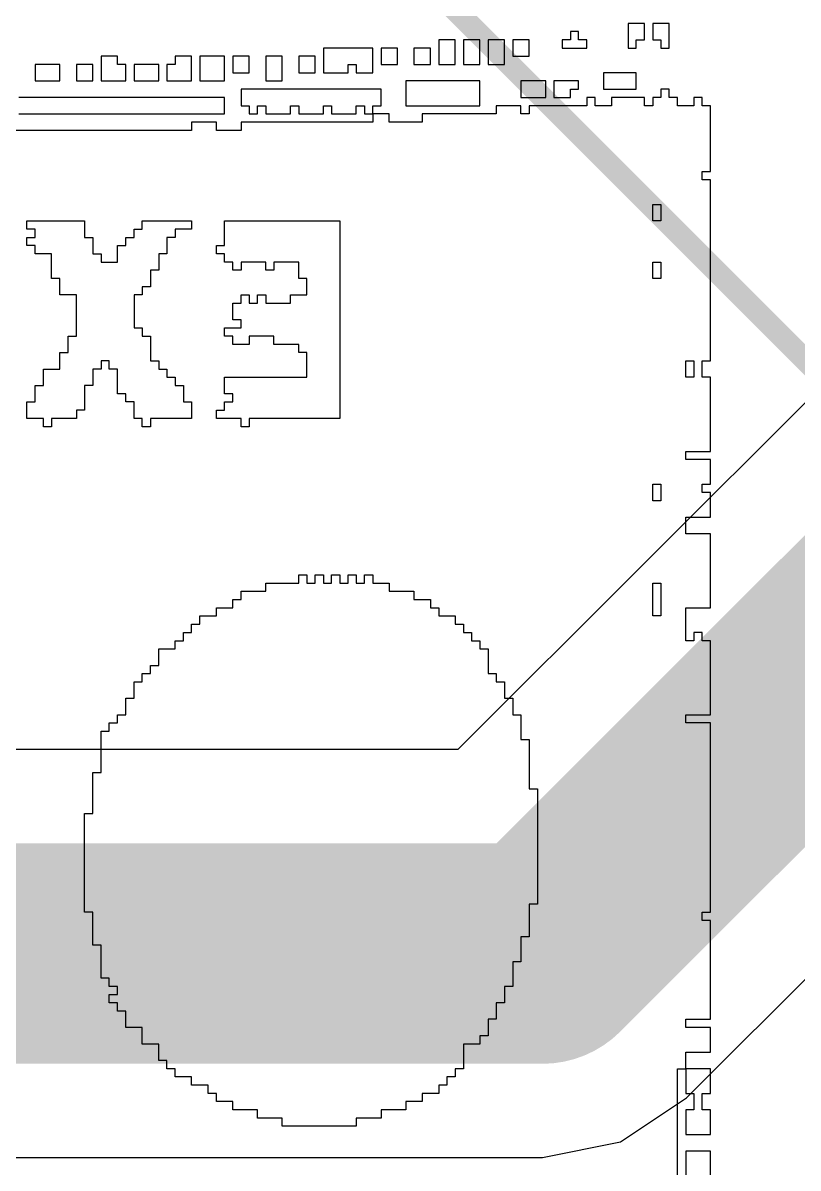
# Model space of a CAD drawing. Header units: millimetres. Extents: x 0 to 168, y 0 to 109.
# Drawn here: x 83.817 to 85.573, y 66.159 to 68.754 of the extents above; entities that cross this region are included whole.
import ezdxf

# ---------------------------------------------------------------- set-up
doc = ezdxf.new("R2010")
doc.units = ezdxf.units.MM
for name, color, linetype in [('BottomOverlay', 54, 'Continuous'), ('Mechanical15', 56, 'Continuous'), ('TopLayer', 1, 'Continuous')]:
    doc.layers.add(name, color=color, linetype=linetype)

# ---------------------------------------------------------------- blocks, each defined once
blk = doc.blocks.new('44ML_M_51')
at = {"layer": 'Mechanical15', "const_width": 0.05}
blk.add_lwpolyline([(7.2, 7.2), (-7.2, 7.2)], dxfattribs=at)

msp = doc.modelspace()

# ---------------------------------------------------------------- linework, layer by layer
at = {"layer": 'BottomOverlay'}
for p, q in [((85.2254, 68.753), (85.1881, 68.753)), ((85.1881, 68.753), (85.1881, 68.7343)), ((85.2254, 68.7343), (85.2254, 68.753)), ((85.2814, 68.753), (85.2441, 68.753)), ((85.2441, 68.753), (85.2441, 68.7343)), ((85.2814, 68.7343), (85.2814, 68.753)), ((85.0762, 68.7343), (85.0575, 68.7343)), ((85.0575, 68.7343), (85.0575, 68.7157)), ((85.0762, 68.7157), (85.0762, 68.7343)), ((85.1881, 68.7343), (85.1881, 68.7157)), ((85.2254, 68.7157), (85.2254, 68.7343)), ((85.2441, 68.7343), (85.2441, 68.7157)), ((85.2814, 68.7157), (85.2814, 68.7343)), ((84.7964, 68.7157), (84.7591, 68.7157)), ((84.7591, 68.7157), (84.7591, 68.697)), ((84.7964, 68.697), (84.7964, 68.7157)), ((84.8524, 68.7157), (84.815, 68.7157)), ((84.815, 68.7157), (84.815, 68.697)), ((84.8524, 68.697), (84.8524, 68.7157)), ((84.9083, 68.7157), (84.871, 68.7157)), ((84.871, 68.7157), (84.871, 68.697)), ((84.9083, 68.697), (84.9083, 68.7157)), ((84.9643, 68.7157), (84.927, 68.7157)), ((84.927, 68.7157), (84.927, 68.697)), ((84.9643, 68.697), (84.9643, 68.7157)), ((85.0575, 68.7157), (85.0389, 68.7157)), ((85.0389, 68.7157), (85.0389, 68.697)), ((85.0949, 68.7157), (85.0762, 68.7157)), ((85.0949, 68.697), (85.0949, 68.7157)), ((85.1881, 68.7157), (85.1881, 68.697)), ((85.2068, 68.697), (85.2068, 68.7157)), ((85.2068, 68.7157), (85.2254, 68.7157)), ((85.2441, 68.7157), (85.2627, 68.7157)), ((85.2627, 68.7157), (85.2627, 68.697)), ((85.2814, 68.697), (85.2814, 68.7157)), ((84.0316, 68.6784), (83.9943, 68.6784)), ((83.9943, 68.6784), (83.9943, 68.6597)), ((84.0316, 68.6597), (84.0316, 68.6784)), ((84.1995, 68.6784), (84.1622, 68.6784)), ((84.1622, 68.6784), (84.1622, 68.6597)), ((84.1995, 68.6597), (84.1995, 68.6784)), ((84.2741, 68.6784), (84.2181, 68.6784)), ((84.2181, 68.6784), (84.2181, 68.6597)), ((84.2741, 68.6597), (84.2741, 68.6784)), ((84.33, 68.6784), (84.2927, 68.6784)), ((84.2927, 68.6784), (84.2927, 68.6597)), ((84.33, 68.6597), (84.33, 68.6784)), ((84.4047, 68.6784), (84.3674, 68.6784)), ((84.3674, 68.6784), (84.3674, 68.6597)), ((84.4047, 68.6597), (84.4047, 68.6784)), ((84.4793, 68.6784), (84.442, 68.6784)), ((84.442, 68.6784), (84.442, 68.6597)), ((84.4793, 68.6597), (84.4793, 68.6784)), ((84.6099, 68.697), (84.4979, 68.697)), ((84.4979, 68.697), (84.4979, 68.6784)), ((84.4979, 68.6784), (84.4979, 68.6597)), ((84.6099, 68.6784), (84.6099, 68.697)), ((84.6099, 68.6597), (84.6099, 68.6784)), ((84.6658, 68.697), (84.6285, 68.697)), ((84.6285, 68.697), (84.6285, 68.6784)), ((84.6285, 68.6784), (84.6285, 68.6597)), ((84.6658, 68.6784), (84.6658, 68.697)), ((84.6658, 68.6597), (84.6658, 68.6784)), ((84.7404, 68.697), (84.7031, 68.697)), ((84.7031, 68.697), (84.7031, 68.6784)), ((84.7031, 68.6784), (84.7031, 68.6597)), ((84.7404, 68.6784), (84.7404, 68.697)), ((84.7404, 68.6597), (84.7404, 68.6784)), ((84.7591, 68.697), (84.7591, 68.6784)), ((84.7591, 68.6784), (84.7591, 68.6597)), ((84.7964, 68.6784), (84.7964, 68.697)), ((84.7964, 68.6597), (84.7964, 68.6784)), ((84.815, 68.697), (84.815, 68.6784)), ((84.815, 68.6784), (84.815, 68.6597)), ((84.8524, 68.6784), (84.8524, 68.697)), ((84.8524, 68.6597), (84.8524, 68.6784)), ((84.871, 68.697), (84.871, 68.6784)), ((84.871, 68.6784), (84.871, 68.6597)), ((84.9083, 68.6784), (84.9083, 68.697)), ((84.9083, 68.6597), (84.9083, 68.6784)), ((84.927, 68.697), (84.927, 68.6784)), ((84.927, 68.6784), (84.9643, 68.6784)), ((84.9643, 68.6784), (84.9643, 68.697)), ((85.0389, 68.697), (85.0949, 68.697)), ((85.1881, 68.697), (85.2068, 68.697)), ((85.2627, 68.697), (85.2814, 68.697)), ((83.901, 68.6597), (83.845, 68.6597)), ((83.845, 68.6597), (83.845, 68.6411)), ((83.901, 68.6411), (83.901, 68.6597)), ((83.9756, 68.6597), (83.9383, 68.6597)), ((83.9383, 68.6597), (83.9383, 68.6411)), ((83.9756, 68.6411), (83.9756, 68.6597)), ((83.9943, 68.6597), (83.9943, 68.6411)), ((84.0502, 68.6597), (84.0316, 68.6597)), ((84.0502, 68.6411), (84.0502, 68.6597)), ((84.1248, 68.6597), (84.0689, 68.6597)), ((84.0689, 68.6597), (84.0689, 68.6411)), ((84.1248, 68.6411), (84.1248, 68.6597)), ((84.1622, 68.6597), (84.1435, 68.6597)), ((84.1435, 68.6597), (84.1435, 68.6411)), ((84.1995, 68.6411), (84.1995, 68.6597)), ((84.2181, 68.6597), (84.2181, 68.6411)), ((84.2741, 68.6411), (84.2741, 68.6597)), ((84.2927, 68.6597), (84.2927, 68.6411)), ((84.33, 68.6411), (84.33, 68.6597)), ((84.3674, 68.6597), (84.3674, 68.6411)), ((84.4047, 68.6411), (84.4047, 68.6597)), ((84.442, 68.6597), (84.442, 68.6411)), ((84.4793, 68.6411), (84.4793, 68.6597)), ((84.4979, 68.6597), (84.4979, 68.6411)), ((84.5539, 68.6411), (84.5539, 68.6597)), ((84.5539, 68.6597), (84.5725, 68.6597)), ((84.5725, 68.6597), (84.5725, 68.6411)), ((84.6099, 68.6411), (84.6099, 68.6597)), ((84.6285, 68.6597), (84.6658, 68.6597)), ((84.7031, 68.6597), (84.7404, 68.6597)), ((84.7591, 68.6597), (84.7964, 68.6597)), ((84.815, 68.6597), (84.8524, 68.6597)), ((84.871, 68.6597), (84.9083, 68.6597)), ((83.845, 68.6411), (83.845, 68.6224)), ((83.845, 68.6224), (83.901, 68.6224)), ((83.901, 68.6224), (83.901, 68.6411)), ((83.9383, 68.6411), (83.9383, 68.6224)), ((83.9383, 68.6224), (83.9756, 68.6224)), ((83.9756, 68.6224), (83.9756, 68.6411)), ((83.9943, 68.6411), (83.9943, 68.6224)), ((83.9943, 68.6224), (84.0502, 68.6224)), ((84.0502, 68.6224), (84.0502, 68.6411)), ((84.0689, 68.6411), (84.0689, 68.6224)), ((84.0689, 68.6224), (84.1248, 68.6224)), ((84.1248, 68.6224), (84.1248, 68.6411)), ((84.1435, 68.6411), (84.1435, 68.6224)), ((84.1435, 68.6224), (84.1995, 68.6224)), ((84.1995, 68.6224), (84.1995, 68.6411)), ((84.2181, 68.6411), (84.2181, 68.6224)), ((84.2181, 68.6224), (84.2741, 68.6224)), ((84.2741, 68.6224), (84.2741, 68.6411)), ((84.2927, 68.6411), (84.33, 68.6411)), ((84.3674, 68.6411), (84.3674, 68.6224)), ((84.3674, 68.6224), (84.4047, 68.6224)), ((84.4047, 68.6224), (84.4047, 68.6411)), ((84.442, 68.6411), (84.4793, 68.6411)), ((84.4979, 68.6411), (84.5539, 68.6411)), ((84.5725, 68.6411), (84.6099, 68.6411)), ((84.8524, 68.6224), (84.6845, 68.6224)), ((84.6845, 68.6224), (84.6845, 68.6038)), ((84.8524, 68.6038), (84.8524, 68.6224)), ((85.0016, 68.6224), (84.9456, 68.6224)), ((84.9456, 68.6224), (84.9456, 68.6038)), ((85.0016, 68.6038), (85.0016, 68.6224)), ((85.0762, 68.6224), (85.0202, 68.6224)), ((85.0202, 68.6224), (85.0202, 68.6038)), ((85.0762, 68.6038), (85.0762, 68.6224)), ((85.2068, 68.6411), (85.1322, 68.6411)), ((85.1322, 68.6411), (85.1322, 68.6224)), ((85.1322, 68.6224), (85.1322, 68.6038)), ((85.2068, 68.6224), (85.2068, 68.6411)), ((85.2068, 68.6038), (85.2068, 68.6224)), ((84.6285, 68.6038), (84.3114, 68.6038)), ((84.3114, 68.6038), (84.3114, 68.5851)), ((84.6285, 68.5851), (84.6285, 68.6038)), ((84.6845, 68.6038), (84.6845, 68.5851)), ((84.8524, 68.5851), (84.8524, 68.6038)), ((84.9456, 68.6038), (84.9456, 68.5851)), ((85.0016, 68.5851), (85.0016, 68.6038)), ((85.0202, 68.6038), (85.0202, 68.5851)), ((85.0575, 68.5851), (85.0575, 68.6038)), ((85.0575, 68.6038), (85.0762, 68.6038)), ((85.1322, 68.6038), (85.2068, 68.6038)), ((85.2814, 68.6038), (85.2627, 68.6038)), ((85.2627, 68.6038), (85.2627, 68.5851)), ((85.2814, 68.5851), (85.2814, 68.6038)), ((84.2741, 68.5851), (83.8077, 68.5851)), ((84.2741, 68.5664), (84.2741, 68.5851)), ((84.3114, 68.5851), (84.3114, 68.5664)), ((84.6285, 68.5664), (84.6285, 68.5851)), ((84.6845, 68.5851), (84.6845, 68.5664)), ((84.8524, 68.5664), (84.8524, 68.5851)), ((84.9456, 68.5851), (85.0016, 68.5851)), ((85.0202, 68.5851), (85.0575, 68.5851)), ((85.1135, 68.5851), (85.0949, 68.5851)), ((85.0949, 68.5851), (85.0949, 68.5664)), ((85.1135, 68.5664), (85.1135, 68.5851)), ((85.2254, 68.5851), (85.1508, 68.5851)), ((85.1508, 68.5851), (85.1508, 68.5664)), ((85.2254, 68.5664), (85.2254, 68.5851)), ((85.2627, 68.5851), (85.2441, 68.5851)), ((85.2441, 68.5851), (85.2441, 68.5664)), ((85.3, 68.5851), (85.2814, 68.5851)), ((85.3, 68.5664), (85.3, 68.5851)), ((85.356, 68.5851), (85.3374, 68.5851)), ((85.3374, 68.5851), (85.3374, 68.5664)), ((85.356, 68.5664), (85.356, 68.5851)), ((83.8077, 68.5478), (84.2741, 68.5478)), ((84.2741, 68.5478), (84.2741, 68.5664)), ((84.3114, 68.5664), (84.33, 68.5664)), ((84.33, 68.5664), (84.33, 68.5478)), ((84.33, 68.5478), (84.3487, 68.5478)), ((84.3487, 68.5478), (84.3487, 68.5664)), ((84.3487, 68.5664), (84.3674, 68.5664)), ((84.3674, 68.5664), (84.3674, 68.5478)), ((84.3674, 68.5478), (84.4233, 68.5478)), ((84.4233, 68.5478), (84.4233, 68.5664)), ((84.4233, 68.5664), (84.442, 68.5664)), ((84.442, 68.5664), (84.442, 68.5478)), ((84.442, 68.5478), (84.4979, 68.5478)), ((84.4979, 68.5478), (84.4979, 68.5664)), ((84.4979, 68.5664), (84.5166, 68.5664)), ((84.5166, 68.5664), (84.5166, 68.5478)), ((84.5166, 68.5478), (84.5725, 68.5478)), ((84.5725, 68.5478), (84.5725, 68.5664)), ((84.5725, 68.5664), (84.5912, 68.5664)), ((84.5912, 68.5664), (84.5912, 68.5478)), ((84.5912, 68.5478), (84.6099, 68.5478)), ((84.6099, 68.5478), (84.6099, 68.5664)), ((84.6099, 68.5664), (84.6285, 68.5664)), ((84.6472, 68.5478), (84.6099, 68.5478)), ((84.6099, 68.5478), (84.6099, 68.5291)), ((84.6472, 68.5291), (84.6472, 68.5478)), ((84.6845, 68.5664), (84.8524, 68.5664)), ((84.8897, 68.5478), (84.7218, 68.5478)), ((84.7218, 68.5478), (84.7218, 68.5291)), ((84.9456, 68.5664), (84.8897, 68.5664)), ((84.8897, 68.5664), (84.8897, 68.5478)), ((84.9456, 68.5478), (84.9456, 68.5664)), ((84.9643, 68.5478), (84.9456, 68.5478)), ((85.0949, 68.5664), (84.9643, 68.5664)), ((84.9643, 68.5664), (84.9643, 68.5478)), ((85.1508, 68.5664), (85.1135, 68.5664)), ((85.2441, 68.5664), (85.2254, 68.5664)), ((85.3374, 68.5664), (85.3, 68.5664)), ((85.3747, 68.5664), (85.356, 68.5664)), ((85.3747, 68.5478), (85.3747, 68.5664)), ((85.3747, 68.5291), (85.3747, 68.5478)), ((84.2554, 68.5291), (84.1995, 68.5291)), ((84.1995, 68.5291), (84.1995, 68.5105)), ((84.2554, 68.5105), (84.2554, 68.5291)), ((84.6099, 68.5291), (84.3114, 68.5291)), ((84.3114, 68.5291), (84.3114, 68.5105)), ((84.7218, 68.5291), (84.6472, 68.5291)), ((85.3747, 68.5105), (85.3747, 68.5291)), ((84.1995, 68.5105), (83.7891, 68.5105)), ((84.3114, 68.5105), (84.2554, 68.5105)), ((85.3747, 68.4918), (85.3747, 68.5105)), ((85.3747, 68.4732), (85.3747, 68.4918)), ((85.3747, 68.4545), (85.3747, 68.4732)), ((85.3747, 68.4359), (85.3747, 68.4545)), ((85.356, 68.3986), (85.356, 68.4172)), ((85.356, 68.4172), (85.3747, 68.4172)), ((85.3747, 68.4172), (85.3747, 68.4359)), ((85.3747, 68.3986), (85.356, 68.3986)), ((85.3747, 68.3799), (85.3747, 68.3986)), ((85.3747, 68.3613), (85.3747, 68.3799)), ((85.2441, 68.3239), (85.2441, 68.3426)), ((85.2441, 68.3426), (85.2627, 68.3426)), ((85.2627, 68.3426), (85.2627, 68.3239)), ((85.3747, 68.3426), (85.3747, 68.3613)), ((85.3747, 68.3239), (85.3747, 68.3426)), ((85.2441, 68.3053), (85.2441, 68.3239)), ((85.2627, 68.3239), (85.2627, 68.3053)), ((85.3747, 68.3053), (85.3747, 68.3239)), ((83.8264, 68.2866), (83.8264, 68.3053)), ((83.8264, 68.3053), (83.957, 68.3053)), ((83.845, 68.2866), (83.8264, 68.2866)), ((83.845, 68.268), (83.845, 68.2866)), ((83.957, 68.3053), (83.957, 68.2866)), ((83.957, 68.2866), (83.957, 68.268)), ((84.0689, 68.268), (84.0689, 68.2866)), ((84.0689, 68.2866), (84.0875, 68.2866)), ((84.0875, 68.2866), (84.0875, 68.3053)), ((84.0875, 68.3053), (84.1995, 68.3053)), ((84.1995, 68.2866), (84.1622, 68.2866)), ((84.1622, 68.2866), (84.1622, 68.268)), ((84.1995, 68.3053), (84.1995, 68.2866)), ((84.2741, 68.2866), (84.2741, 68.3053)), ((84.2741, 68.3053), (84.5352, 68.3053)), ((84.2741, 68.268), (84.2741, 68.2866)), ((84.5352, 68.3053), (84.5352, 68.2866)), ((84.5352, 68.2866), (84.5352, 68.268)), ((85.2627, 68.3053), (85.2441, 68.3053)), ((85.3747, 68.2866), (85.3747, 68.3053)), ((85.3747, 68.268), (85.3747, 68.2866)), ((83.8264, 68.2493), (83.8264, 68.268)), ((83.8264, 68.268), (83.845, 68.268)), ((83.957, 68.268), (83.9756, 68.268)), ((83.9756, 68.268), (83.9756, 68.2493)), ((84.0502, 68.2493), (84.0502, 68.268)), ((84.0502, 68.268), (84.0689, 68.268)), ((84.1622, 68.268), (84.1435, 68.268)), ((84.1435, 68.268), (84.1435, 68.2493)), ((84.2741, 68.2493), (84.2741, 68.268)), ((84.5352, 68.268), (84.5352, 68.2493)), ((85.3747, 68.2493), (85.3747, 68.268)), ((83.845, 68.2493), (83.8264, 68.2493)), ((83.845, 68.2307), (83.845, 68.2493)), ((83.9756, 68.2493), (83.9756, 68.2307)), ((84.0316, 68.2307), (84.0316, 68.2493)), ((84.0316, 68.2493), (84.0502, 68.2493)), ((84.1435, 68.2493), (84.1435, 68.2307)), ((84.2554, 68.2307), (84.2554, 68.2493)), ((84.2554, 68.2493), (84.2741, 68.2493)), ((84.5352, 68.2493), (84.5352, 68.2307)), ((85.3747, 68.2307), (85.3747, 68.2493)), ((83.8823, 68.2307), (83.845, 68.2307)), ((83.8823, 68.212), (83.8823, 68.2307)), ((83.8823, 68.1934), (83.8823, 68.212)), ((83.9756, 68.2307), (83.9943, 68.2307)), ((83.9943, 68.2307), (83.9943, 68.212)), ((83.9943, 68.212), (84.0316, 68.212)), ((84.0316, 68.212), (84.0316, 68.2307)), ((84.1435, 68.2307), (84.1248, 68.2307)), ((84.1248, 68.2307), (84.1248, 68.212)), ((84.1248, 68.212), (84.1248, 68.1934)), ((84.2741, 68.2307), (84.2554, 68.2307)), ((84.2741, 68.212), (84.2741, 68.2307)), ((84.2927, 68.212), (84.2741, 68.212)), ((84.2927, 68.1934), (84.2927, 68.212)), ((84.3674, 68.212), (84.3114, 68.212)), ((84.3114, 68.212), (84.3114, 68.1934)), ((84.3674, 68.1934), (84.3674, 68.212)), ((84.442, 68.212), (84.386, 68.212)), ((84.386, 68.212), (84.386, 68.1934)), ((84.442, 68.1934), (84.442, 68.212)), ((84.5352, 68.2307), (84.5352, 68.212)), ((84.5352, 68.212), (84.5352, 68.1934)), ((85.2441, 68.1934), (85.2441, 68.212)), ((85.2441, 68.212), (85.2627, 68.212)), ((85.2627, 68.212), (85.2627, 68.1934)), ((85.3747, 68.212), (85.3747, 68.2307)), ((85.3747, 68.1934), (85.3747, 68.212)), ((83.8823, 68.1747), (83.8823, 68.1934)), ((84.1248, 68.1934), (84.1062, 68.1934)), ((84.1062, 68.1934), (84.1062, 68.1747)), ((84.3114, 68.1934), (84.2927, 68.1934)), ((84.386, 68.1934), (84.3674, 68.1934)), ((84.442, 68.1747), (84.442, 68.1934)), ((84.5352, 68.1934), (84.5352, 68.1747)), ((85.2441, 68.1747), (85.2441, 68.1934)), ((85.2627, 68.1934), (85.2627, 68.1747)), ((85.3747, 68.1747), (85.3747, 68.1934)), ((83.901, 68.1747), (83.8823, 68.1747)), ((83.901, 68.1561), (83.901, 68.1747)), ((83.901, 68.1374), (83.901, 68.1561)), ((84.1062, 68.1561), (84.0875, 68.1561)), ((84.0875, 68.1561), (84.0875, 68.1374)), ((84.1062, 68.1747), (84.1062, 68.1561)), ((84.4606, 68.1747), (84.442, 68.1747)), ((84.4606, 68.1561), (84.4606, 68.1747)), ((84.4606, 68.1374), (84.4606, 68.1561)), ((84.5352, 68.1747), (84.5352, 68.1561)), ((84.5352, 68.1561), (84.5352, 68.1374)), ((85.2627, 68.1747), (85.2441, 68.1747)), ((85.3747, 68.1561), (85.3747, 68.1747)), ((85.3747, 68.1374), (85.3747, 68.1561)), ((83.9383, 68.1374), (83.901, 68.1374)), ((83.9383, 68.1188), (83.9383, 68.1374)), ((84.0875, 68.1374), (84.0689, 68.1374)), ((84.0689, 68.1374), (84.0689, 68.1188)), ((84.3114, 68.1188), (84.3114, 68.1374)), ((84.3114, 68.1374), (84.33, 68.1374)), ((84.33, 68.1374), (84.33, 68.1188)), ((84.3487, 68.1188), (84.3487, 68.1374)), ((84.3487, 68.1374), (84.3674, 68.1374)), ((84.3674, 68.1374), (84.3674, 68.1188)), ((84.4233, 68.1188), (84.4233, 68.1374)), ((84.4233, 68.1374), (84.4606, 68.1374)), ((84.5352, 68.1374), (84.5352, 68.1188)), ((85.3747, 68.1188), (85.3747, 68.1374)), ((83.9383, 68.1001), (83.9383, 68.1188)), ((84.0689, 68.1188), (84.0689, 68.1001)), ((84.2927, 68.1001), (84.2927, 68.1188)), ((84.2927, 68.1188), (84.3114, 68.1188)), ((84.33, 68.1188), (84.3487, 68.1188)), ((84.3674, 68.1188), (84.4233, 68.1188)), ((84.5352, 68.1188), (84.5352, 68.1001)), ((85.3747, 68.1001), (85.3747, 68.1188)), ((83.9383, 68.0814), (83.9383, 68.1001)), ((83.9383, 68.0628), (83.9383, 68.0814)), ((84.0689, 68.1001), (84.0689, 68.0814)), ((84.0689, 68.0814), (84.0689, 68.0628)), ((84.2927, 68.0814), (84.2927, 68.1001)), ((84.3114, 68.0814), (84.2927, 68.0814)), ((84.3114, 68.0628), (84.3114, 68.0814)), ((84.5352, 68.1001), (84.5352, 68.0814)), ((84.5352, 68.0814), (84.5352, 68.0628)), ((85.3747, 68.0814), (85.3747, 68.1001)), ((85.3747, 68.0628), (85.3747, 68.0814)), ((83.9383, 68.0441), (83.9383, 68.0628)), ((84.0689, 68.0628), (84.0875, 68.0628)), ((84.0875, 68.0628), (84.0875, 68.0441)), ((84.2741, 68.0441), (84.2741, 68.0628)), ((84.2741, 68.0628), (84.3114, 68.0628)), ((84.5352, 68.0628), (84.5352, 68.0441)), ((85.3747, 68.0441), (85.3747, 68.0628)), ((83.9197, 68.0255), (83.9197, 68.0441)), ((83.9197, 68.0441), (83.9383, 68.0441)), ((83.9197, 68.0068), (83.9197, 68.0255)), ((84.0875, 68.0441), (84.1062, 68.0441)), ((84.1062, 68.0441), (84.1062, 68.0255)), ((84.1062, 68.0255), (84.1062, 68.0068)), ((84.2927, 68.0441), (84.2741, 68.0441)), ((84.2927, 68.0255), (84.2927, 68.0441)), ((84.33, 68.0255), (84.2927, 68.0255)), ((84.386, 68.0441), (84.33, 68.0441)), ((84.33, 68.0441), (84.33, 68.0255)), ((84.386, 68.0255), (84.386, 68.0441)), ((84.442, 68.0255), (84.386, 68.0255)), ((84.442, 68.0068), (84.442, 68.0255)), ((84.5352, 68.0441), (84.5352, 68.0255)), ((84.5352, 68.0255), (84.5352, 68.0068)), ((85.3747, 68.0255), (85.3747, 68.0441)), ((85.3747, 68.0068), (85.3747, 68.0255)), ((83.901, 67.9882), (83.901, 68.0068)), ((83.901, 68.0068), (83.9197, 68.0068)), ((84.1062, 68.0068), (84.1062, 67.9882)), ((84.4606, 68.0068), (84.442, 68.0068)), ((84.4606, 67.9882), (84.4606, 68.0068)), ((84.5352, 68.0068), (84.5352, 67.9882)), ((85.3747, 67.9882), (85.3747, 68.0068)), ((83.901, 67.9695), (83.901, 67.9882)), ((84.0129, 67.9882), (83.9943, 67.9882)), ((83.9943, 67.9882), (83.9943, 67.9695)), ((84.0129, 67.9695), (84.0129, 67.9882)), ((84.1062, 67.9882), (84.1248, 67.9882)), ((84.1248, 67.9882), (84.1248, 67.9695)), ((84.4606, 67.9695), (84.4606, 67.9882)), ((84.5352, 67.9882), (84.5352, 67.9695)), ((85.3187, 67.9695), (85.3187, 67.9882)), ((85.3187, 67.9882), (85.3374, 67.9882)), ((85.3374, 67.9882), (85.3374, 67.9695)), ((85.356, 67.9695), (85.356, 67.9882)), ((85.356, 67.9882), (85.3747, 67.9882)), ((83.8637, 67.9509), (83.8637, 67.9695)), ((83.8637, 67.9695), (83.901, 67.9695)), ((83.8637, 67.9322), (83.8637, 67.9509)), ((83.9943, 67.9695), (83.9756, 67.9695)), ((83.9756, 67.9695), (83.9756, 67.9509)), ((83.9756, 67.9509), (83.9756, 67.9322)), ((84.0316, 67.9695), (84.0129, 67.9695)), ((84.0316, 67.9509), (84.0316, 67.9695)), ((84.0316, 67.9322), (84.0316, 67.9509)), ((84.1248, 67.9695), (84.1435, 67.9695)), ((84.1435, 67.9695), (84.1435, 67.9509)), ((84.1435, 67.9509), (84.1622, 67.9509)), ((84.1622, 67.9509), (84.1622, 67.9322)), ((84.2741, 67.9322), (84.2741, 67.9509)), ((84.2741, 67.9509), (84.4606, 67.9509)), ((84.4606, 67.9509), (84.4606, 67.9695)), ((84.5352, 67.9695), (84.5352, 67.9509)), ((84.5352, 67.9509), (84.5352, 67.9322)), ((85.3187, 67.9509), (85.3187, 67.9695)), ((85.3374, 67.9509), (85.3187, 67.9509)), ((85.3374, 67.9695), (85.3374, 67.9509)), ((85.356, 67.9509), (85.356, 67.9695)), ((85.3747, 67.9509), (85.356, 67.9509)), ((85.3747, 67.9322), (85.3747, 67.9509)), ((83.845, 67.9136), (83.845, 67.9322)), ((83.845, 67.9322), (83.8637, 67.9322)), ((83.9756, 67.9322), (83.957, 67.9322)), ((83.957, 67.9322), (83.957, 67.9136)), ((84.0316, 67.9136), (84.0316, 67.9322)), ((84.1622, 67.9322), (84.1808, 67.9322)), ((84.1808, 67.9322), (84.1808, 67.9136)), ((84.2741, 67.9136), (84.2741, 67.9322)), ((84.5352, 67.9322), (84.5352, 67.9136)), ((85.3747, 67.9136), (85.3747, 67.9322)), ((83.8264, 67.8763), (83.8264, 67.8949)), ((83.8264, 67.8949), (83.845, 67.8949)), ((83.845, 67.8949), (83.845, 67.9136)), ((83.957, 67.9136), (83.957, 67.8949)), ((83.957, 67.8949), (83.957, 67.8763)), ((84.0502, 67.9136), (84.0316, 67.9136)), ((84.0502, 67.8949), (84.0502, 67.9136)), ((84.0689, 67.8949), (84.0502, 67.8949)), ((84.0689, 67.8763), (84.0689, 67.8949)), ((84.1808, 67.9136), (84.1808, 67.8949)), ((84.1808, 67.8949), (84.1995, 67.8949)), ((84.1995, 67.8949), (84.1995, 67.8763)), ((84.2927, 67.9136), (84.2741, 67.9136)), ((84.2741, 67.8763), (84.2741, 67.8949)), ((84.2741, 67.8949), (84.2927, 67.8949)), ((84.2927, 67.8949), (84.2927, 67.9136)), ((84.5352, 67.9136), (84.5352, 67.8949)), ((84.5352, 67.8949), (84.5352, 67.8763)), ((85.3747, 67.8949), (85.3747, 67.9136)), ((85.3747, 67.8763), (85.3747, 67.8949)), ((83.8264, 67.8576), (83.8264, 67.8763)), ((83.957, 67.8763), (83.9383, 67.8763)), ((83.9383, 67.8763), (83.9383, 67.8576)), ((84.0689, 67.8576), (84.0689, 67.8763)), ((84.1995, 67.8763), (84.1995, 67.8576)), ((84.2554, 67.8576), (84.2554, 67.8763)), ((84.2554, 67.8763), (84.2741, 67.8763)), ((84.5352, 67.8763), (84.5352, 67.8576)), ((85.3747, 67.8576), (85.3747, 67.8763)), ((83.8637, 67.8576), (83.8264, 67.8576)), ((83.8637, 67.8389), (83.8637, 67.8576)), ((83.9383, 67.8576), (83.8823, 67.8576)), ((83.8823, 67.8576), (83.8823, 67.8389)), ((84.0875, 67.8576), (84.0689, 67.8576)), ((84.0875, 67.8389), (84.0875, 67.8576)), ((84.1995, 67.8576), (84.1062, 67.8576)), ((84.1062, 67.8576), (84.1062, 67.8389)), ((84.3114, 67.8576), (84.2554, 67.8576)), ((84.3114, 67.8389), (84.3114, 67.8576)), ((84.5352, 67.8576), (84.33, 67.8576)), ((84.33, 67.8576), (84.33, 67.8389)), ((85.3747, 67.8389), (85.3747, 67.8576)), ((83.8823, 67.8389), (83.8637, 67.8389)), ((84.1062, 67.8389), (84.0875, 67.8389)), ((84.33, 67.8389), (84.3114, 67.8389)), ((85.3747, 67.8203), (85.3747, 67.8389)), ((85.3747, 67.8016), (85.3747, 67.8203)), ((85.3747, 67.783), (85.3747, 67.8016)), ((85.3187, 67.7643), (85.3187, 67.783)), ((85.3187, 67.783), (85.3747, 67.783)), ((85.3747, 67.7643), (85.3187, 67.7643)), ((85.3747, 67.7457), (85.3747, 67.7643)), ((85.3747, 67.727), (85.3747, 67.7457)), ((85.3747, 67.7084), (85.3747, 67.727)), ((85.2441, 67.6897), (85.2441, 67.7084)), ((85.2441, 67.7084), (85.2627, 67.7084)), ((85.2441, 67.6711), (85.2441, 67.6897)), ((85.2627, 67.7084), (85.2627, 67.6897)), ((85.2627, 67.6897), (85.2627, 67.6711)), ((85.356, 67.6897), (85.356, 67.7084)), ((85.356, 67.7084), (85.3747, 67.7084)), ((85.3747, 67.6897), (85.356, 67.6897)), ((85.3747, 67.6711), (85.3747, 67.6897)), ((85.2627, 67.6711), (85.2441, 67.6711)), ((85.3747, 67.6524), (85.3747, 67.6711)), ((85.3747, 67.6338), (85.3747, 67.6524)), ((85.3187, 67.6151), (85.3187, 67.6338)), ((85.3187, 67.6338), (85.3747, 67.6338)), ((85.3187, 67.5964), (85.3187, 67.6151)), ((85.3747, 67.5964), (85.3187, 67.5964)), ((85.3747, 67.5778), (85.3747, 67.5964)), ((85.3747, 67.5591), (85.3747, 67.5778)), ((85.3747, 67.5405), (85.3747, 67.5591)), ((85.3747, 67.5218), (85.3747, 67.5405)), ((85.3747, 67.5032), (85.3747, 67.5218)), ((84.3674, 67.4659), (84.3674, 67.4845)), ((84.3674, 67.4845), (84.442, 67.4845)), ((84.442, 67.4845), (84.442, 67.5032)), ((84.442, 67.5032), (84.4606, 67.5032)), ((84.4606, 67.5032), (84.4606, 67.4845)), ((84.4606, 67.4845), (84.4793, 67.4845)), ((84.4793, 67.4845), (84.4793, 67.5032)), ((84.4793, 67.5032), (84.4979, 67.5032)), ((84.4979, 67.5032), (84.4979, 67.4845)), ((84.4979, 67.4845), (84.5166, 67.4845)), ((84.5166, 67.4845), (84.5166, 67.5032)), ((84.5166, 67.5032), (84.5352, 67.5032)), ((84.5352, 67.5032), (84.5352, 67.4845)), ((84.5352, 67.4845), (84.5539, 67.4845)), ((84.5539, 67.4845), (84.5539, 67.5032)), ((84.5539, 67.5032), (84.5725, 67.5032)), ((84.5725, 67.5032), (84.5725, 67.4845)), ((84.5725, 67.4845), (84.5912, 67.4845)), ((84.5912, 67.4845), (84.5912, 67.5032)), ((84.5912, 67.5032), (84.6099, 67.5032)), ((84.6099, 67.5032), (84.6099, 67.4845)), ((84.6099, 67.4845), (84.6472, 67.4845)), ((84.6472, 67.4845), (84.6472, 67.4659)), ((85.2441, 67.4659), (85.2441, 67.4845)), ((85.2441, 67.4845), (85.2627, 67.4845)), ((85.2627, 67.4845), (85.2627, 67.4659)), ((85.3747, 67.4845), (85.3747, 67.5032)), ((85.3747, 67.4659), (85.3747, 67.4845)), ((84.3114, 67.4472), (84.3114, 67.4659)), ((84.3114, 67.4659), (84.3674, 67.4659)), ((84.6472, 67.4659), (84.7031, 67.4659)), ((84.7031, 67.4659), (84.7031, 67.4472)), ((85.2441, 67.4472), (85.2441, 67.4659)), ((85.2627, 67.4659), (85.2627, 67.4472)), ((85.3747, 67.4472), (85.3747, 67.4659)), ((84.2554, 67.4099), (84.2554, 67.4286)), ((84.2554, 67.4286), (84.2927, 67.4286)), ((84.2927, 67.4286), (84.2927, 67.4472)), ((84.2927, 67.4472), (84.3114, 67.4472)), ((84.7031, 67.4472), (84.7404, 67.4472)), ((84.7404, 67.4472), (84.7404, 67.4286)), ((84.7404, 67.4286), (84.7591, 67.4286)), ((84.7591, 67.4286), (84.7591, 67.4099)), ((85.2441, 67.4286), (85.2441, 67.4472)), ((85.2441, 67.4099), (85.2441, 67.4286)), ((85.2627, 67.4472), (85.2627, 67.4286)), ((85.2627, 67.4286), (85.2627, 67.4099)), ((85.3187, 67.4099), (85.3187, 67.4286)), ((85.3187, 67.4286), (85.3747, 67.4286)), ((85.3747, 67.4286), (85.3747, 67.4472)), ((84.2181, 67.3912), (84.2181, 67.4099)), ((84.2181, 67.4099), (84.2554, 67.4099)), ((84.7591, 67.4099), (84.7964, 67.4099)), ((84.7964, 67.4099), (84.7964, 67.3912)), ((85.2627, 67.4099), (85.2441, 67.4099)), ((85.3187, 67.3912), (85.3187, 67.4099)), ((84.1995, 67.3726), (84.1995, 67.3912)), ((84.1995, 67.3912), (84.2181, 67.3912)), ((84.7964, 67.3912), (84.815, 67.3912)), ((84.815, 67.3912), (84.815, 67.3726)), ((85.3187, 67.3726), (85.3187, 67.3912)), ((84.1622, 67.3353), (84.1622, 67.3539)), ((84.1622, 67.3539), (84.1808, 67.3539)), ((84.1808, 67.3539), (84.1808, 67.3726)), ((84.1808, 67.3726), (84.1995, 67.3726)), ((84.815, 67.3726), (84.8337, 67.3726)), ((84.8337, 67.3726), (84.8337, 67.3539)), ((84.8337, 67.3539), (84.8524, 67.3539)), ((84.8524, 67.3539), (84.8524, 67.3353)), ((85.3187, 67.3539), (85.3187, 67.3726)), ((85.3374, 67.3539), (85.3187, 67.3539)), ((85.356, 67.3726), (85.3374, 67.3726)), ((85.3374, 67.3726), (85.3374, 67.3539)), ((85.356, 67.3539), (85.356, 67.3726)), ((85.3747, 67.3539), (85.356, 67.3539)), ((85.3747, 67.3353), (85.3747, 67.3539)), ((84.1248, 67.3166), (84.1248, 67.3353)), ((84.1248, 67.3353), (84.1622, 67.3353)), ((84.8524, 67.3353), (84.871, 67.3353)), ((84.871, 67.3353), (84.871, 67.3166)), ((85.3747, 67.3166), (85.3747, 67.3353)), ((84.1062, 67.2793), (84.1062, 67.298)), ((84.1062, 67.298), (84.1248, 67.298)), ((84.1248, 67.298), (84.1248, 67.3166)), ((84.871, 67.3166), (84.871, 67.298)), ((84.871, 67.298), (84.871, 67.2793)), ((85.3747, 67.298), (85.3747, 67.3166)), ((85.3747, 67.2793), (85.3747, 67.298)), ((84.0875, 67.2607), (84.0875, 67.2793)), ((84.0875, 67.2793), (84.1062, 67.2793)), ((84.871, 67.2793), (84.8897, 67.2793)), ((84.8897, 67.2793), (84.8897, 67.2607)), ((85.3747, 67.2607), (85.3747, 67.2793)), ((84.0689, 67.242), (84.0689, 67.2607)), ((84.0689, 67.2607), (84.0875, 67.2607)), ((84.8897, 67.2607), (84.9083, 67.2607)), ((84.9083, 67.2607), (84.9083, 67.242)), ((85.3747, 67.242), (85.3747, 67.2607)), ((84.0502, 67.2047), (84.0502, 67.2234)), ((84.0502, 67.2234), (84.0689, 67.2234)), ((84.0689, 67.2234), (84.0689, 67.242)), ((84.9083, 67.242), (84.9083, 67.2234)), ((84.9083, 67.2234), (84.927, 67.2234)), ((84.927, 67.2234), (84.927, 67.2047)), ((85.3747, 67.2234), (85.3747, 67.242)), ((85.3747, 67.2047), (85.3747, 67.2234)), ((84.0502, 67.1861), (84.0502, 67.2047)), ((84.927, 67.2047), (84.927, 67.1861)), ((85.3747, 67.1861), (85.3747, 67.2047)), ((84.0316, 67.1674), (84.0316, 67.1861)), ((84.0316, 67.1861), (84.0502, 67.1861)), ((84.927, 67.1861), (84.9456, 67.1861)), ((84.9456, 67.1861), (84.9456, 67.1674)), ((85.3187, 67.1674), (85.3187, 67.1861)), ((85.3187, 67.1861), (85.3747, 67.1861)), ((83.9943, 67.1301), (83.9943, 67.1488)), ((83.9943, 67.1488), (84.0129, 67.1488)), ((84.0129, 67.1488), (84.0129, 67.1674)), ((84.0129, 67.1674), (84.0316, 67.1674)), ((84.9456, 67.1674), (84.9456, 67.1488)), ((84.9456, 67.1488), (84.9456, 67.1301)), ((85.3747, 67.1674), (85.3187, 67.1674)), ((85.3747, 67.1488), (85.3747, 67.1674)), ((85.3747, 67.1301), (85.3747, 67.1488)), ((83.9943, 67.1114), (83.9943, 67.1301)), ((84.9456, 67.1301), (84.9643, 67.1301)), ((84.9643, 67.1301), (84.9643, 67.1114)), ((85.3747, 67.1114), (85.3747, 67.1301)), ((83.9943, 67.0928), (83.9943, 67.1114)), ((83.9943, 67.0741), (83.9943, 67.0928)), ((84.9643, 67.1114), (84.9643, 67.0928)), ((84.9643, 67.0928), (84.9643, 67.0741)), ((85.3747, 67.0928), (85.3747, 67.1114)), ((85.3747, 67.0741), (85.3747, 67.0928)), ((83.9943, 67.0555), (83.9943, 67.0741)), ((84.9643, 67.0741), (84.9643, 67.0555)), ((85.3747, 67.0555), (85.3747, 67.0741)), ((83.9756, 67.0368), (83.9756, 67.0555)), ((83.9756, 67.0555), (83.9943, 67.0555)), ((84.9643, 67.0555), (84.9643, 67.0368)), ((85.3747, 67.0368), (85.3747, 67.0555)), ((83.9756, 67.0182), (83.9756, 67.0368)), ((83.9756, 66.9995), (83.9756, 67.0182)), ((84.9643, 67.0368), (84.9643, 67.0182)), ((84.9643, 67.0182), (84.9829, 67.0182)), ((84.9829, 67.0182), (84.9829, 66.9995)), ((85.3747, 67.0182), (85.3747, 67.0368)), ((85.3747, 66.9995), (85.3747, 67.0182)), ((83.9756, 66.9809), (83.9756, 66.9995)), ((84.9829, 66.9995), (84.9829, 66.9809)), ((85.3747, 66.9809), (85.3747, 66.9995)), ((83.957, 66.9436), (83.957, 66.9622)), ((83.957, 66.9622), (83.9756, 66.9622)), ((83.9756, 66.9622), (83.9756, 66.9809)), ((84.9829, 66.9809), (84.9829, 66.9622)), ((84.9829, 66.9622), (84.9829, 66.9436)), ((85.3747, 66.9622), (85.3747, 66.9809)), ((85.3747, 66.9436), (85.3747, 66.9622)), ((83.957, 66.9249), (83.957, 66.9436)), ((84.9829, 66.9436), (84.9829, 66.9249)), ((85.3747, 66.9249), (85.3747, 66.9436)), ((83.957, 66.9062), (83.957, 66.9249)), ((84.9829, 66.9249), (84.9829, 66.9062)), ((85.3747, 66.9062), (85.3747, 66.9249)), ((83.957, 66.8876), (83.957, 66.9062)), ((83.957, 66.8689), (83.957, 66.8876)), ((84.9829, 66.9062), (84.9829, 66.8876)), ((84.9829, 66.8876), (84.9829, 66.8689)), ((85.3747, 66.8876), (85.3747, 66.9062)), ((85.3747, 66.8689), (85.3747, 66.8876)), ((83.957, 66.8503), (83.957, 66.8689)), ((84.9829, 66.8689), (84.9829, 66.8503)), ((85.3747, 66.8503), (85.3747, 66.8689)), ((83.957, 66.8316), (83.957, 66.8503)), ((83.957, 66.813), (83.957, 66.8316)), ((84.9829, 66.8503), (84.9829, 66.8316)), ((84.9829, 66.8316), (84.9829, 66.813)), ((85.3747, 66.8316), (85.3747, 66.8503)), ((85.3747, 66.813), (85.3747, 66.8316)), ((83.957, 66.7943), (83.957, 66.813)), ((84.9829, 66.813), (84.9829, 66.7943)), ((85.3747, 66.7943), (85.3747, 66.813)), ((83.957, 66.7757), (83.957, 66.7943)), ((84.9829, 66.7943), (84.9829, 66.7757)), ((85.3747, 66.7757), (85.3747, 66.7943)), ((83.957, 66.757), (83.957, 66.7757)), ((83.957, 66.7384), (83.957, 66.757)), ((84.9829, 66.757), (84.9643, 66.757)), ((84.9643, 66.757), (84.9643, 66.7384)), ((84.9829, 66.7757), (84.9829, 66.757)), ((85.3747, 66.757), (85.3747, 66.7757)), ((85.3747, 66.7384), (85.3747, 66.757)), ((83.9756, 66.7384), (83.957, 66.7384)), ((83.9756, 66.7197), (83.9756, 66.7384)), ((84.9643, 66.7384), (84.9643, 66.7197)), ((85.356, 66.7197), (85.356, 66.7384)), ((85.356, 66.7384), (85.3747, 66.7384)), ((83.9756, 66.7011), (83.9756, 66.7197)), ((83.9756, 66.6824), (83.9756, 66.7011)), ((84.9643, 66.7197), (84.9643, 66.7011)), ((84.9643, 66.7011), (84.9643, 66.6824)), ((85.3747, 66.7197), (85.356, 66.7197)), ((85.3747, 66.7011), (85.3747, 66.7197)), ((85.3747, 66.6824), (85.3747, 66.7011)), ((83.9756, 66.6637), (83.9756, 66.6824)), ((84.9643, 66.6824), (84.9456, 66.6824)), ((84.9456, 66.6824), (84.9456, 66.6637)), ((85.3747, 66.6637), (85.3747, 66.6824)), ((83.9943, 66.6637), (83.9756, 66.6637)), ((83.9943, 66.6451), (83.9943, 66.6637)), ((84.9456, 66.6637), (84.9456, 66.6451)), ((85.3747, 66.6451), (85.3747, 66.6637)), ((83.9943, 66.6264), (83.9943, 66.6451)), ((83.9943, 66.6078), (83.9943, 66.6264)), ((84.9456, 66.6264), (84.927, 66.6264)), ((84.927, 66.6264), (84.927, 66.6078)), ((84.9456, 66.6451), (84.9456, 66.6264)), ((85.3747, 66.6264), (85.3747, 66.6451)), ((85.3747, 66.6078), (85.3747, 66.6264)), ((83.9943, 66.5891), (83.9943, 66.6078)), ((84.927, 66.6078), (84.927, 66.5891)), ((85.3747, 66.5891), (85.3747, 66.6078)), ((84.0129, 66.5891), (83.9943, 66.5891)), ((84.0129, 66.5705), (84.0129, 66.5891)), ((84.927, 66.5891), (84.927, 66.5705)), ((85.3747, 66.5705), (85.3747, 66.5891)), ((84.0316, 66.5705), (84.0129, 66.5705)), ((84.0129, 66.5332), (84.0129, 66.5518)), ((84.0129, 66.5518), (84.0316, 66.5518)), ((84.0316, 66.5518), (84.0316, 66.5705)), ((84.927, 66.5705), (84.9083, 66.5705)), ((84.9083, 66.5705), (84.9083, 66.5518)), ((84.9083, 66.5518), (84.9083, 66.5332)), ((85.3747, 66.5518), (85.3747, 66.5705)), ((85.3747, 66.5332), (85.3747, 66.5518)), ((84.0316, 66.5332), (84.0129, 66.5332)), ((84.0316, 66.5145), (84.0316, 66.5332)), ((84.9083, 66.5332), (84.8897, 66.5332)), ((84.8897, 66.5332), (84.8897, 66.5145)), ((85.3747, 66.5145), (85.3747, 66.5332)), ((84.0502, 66.5145), (84.0316, 66.5145)), ((84.0502, 66.4959), (84.0502, 66.5145)), ((84.0502, 66.4772), (84.0502, 66.4959)), ((84.8897, 66.4959), (84.871, 66.4959)), ((84.871, 66.4959), (84.871, 66.4772)), ((84.8897, 66.5145), (84.8897, 66.4959)), ((85.3187, 66.4772), (85.3187, 66.4959)), ((85.3187, 66.4959), (85.3747, 66.4959)), ((85.3747, 66.4959), (85.3747, 66.5145)), ((84.0875, 66.4772), (84.0502, 66.4772)), ((84.0875, 66.4586), (84.0875, 66.4772)), ((84.871, 66.4772), (84.871, 66.4586)), ((85.3747, 66.4772), (85.3187, 66.4772)), ((85.3747, 66.4586), (85.3747, 66.4772)), ((84.0875, 66.4399), (84.0875, 66.4586)), ((84.871, 66.4586), (84.8524, 66.4586)), ((84.8524, 66.4586), (84.8524, 66.4399)), ((85.3747, 66.4399), (85.3747, 66.4586)), ((84.1248, 66.4399), (84.0875, 66.4399)), ((84.1248, 66.4212), (84.1248, 66.4399)), ((84.1248, 66.4026), (84.1248, 66.4212)), ((84.8524, 66.4399), (84.815, 66.4399)), ((84.815, 66.4399), (84.815, 66.4212)), ((84.815, 66.4212), (84.815, 66.4026)), ((85.3187, 66.4026), (85.3187, 66.4212)), ((85.3187, 66.4212), (85.3747, 66.4212)), ((85.3747, 66.4212), (85.3747, 66.4399)), ((84.1435, 66.4026), (84.1248, 66.4026)), ((84.1435, 66.3839), (84.1435, 66.4026)), ((84.815, 66.4026), (84.815, 66.3839)), ((85.3187, 66.3839), (85.3187, 66.4026)), ((84.1622, 66.3839), (84.1435, 66.3839)), ((84.1622, 66.3653), (84.1622, 66.3839)), ((84.1995, 66.3653), (84.1622, 66.3653)), ((84.1995, 66.3466), (84.1995, 66.3653)), ((84.7964, 66.3653), (84.7777, 66.3653)), ((84.7777, 66.3653), (84.7777, 66.3466)), ((84.815, 66.3839), (84.7964, 66.3839)), ((84.7964, 66.3839), (84.7964, 66.3653)), ((85.3, 66.3653), (85.3, 66.3839)), ((85.3, 66.3839), (85.3187, 66.3839)), ((85.3, 66.3466), (85.3, 66.3653)), ((85.3187, 66.3839), (85.3187, 66.3653)), ((85.3747, 66.3839), (85.3187, 66.3839)), ((85.3187, 66.3653), (85.3187, 66.3466)), ((85.3747, 66.3653), (85.3747, 66.3839)), ((85.3747, 66.3466), (85.3747, 66.3653)), ((84.2368, 66.3466), (84.1995, 66.3466)), ((84.2368, 66.328), (84.2368, 66.3466)), ((84.7777, 66.3466), (84.7591, 66.3466)), ((84.7591, 66.3466), (84.7591, 66.328)), ((85.3, 66.328), (85.3, 66.3466)), ((85.3187, 66.3466), (85.3187, 66.328)), ((85.3747, 66.328), (85.3747, 66.3466)), ((84.2554, 66.328), (84.2368, 66.328)), ((84.2554, 66.3093), (84.2554, 66.328)), ((84.7591, 66.328), (84.7218, 66.328)), ((84.7218, 66.328), (84.7218, 66.3093)), ((85.3, 66.3093), (85.3, 66.328)), ((85.3187, 66.328), (85.3374, 66.328)), ((85.3374, 66.328), (85.3374, 66.3093)), ((85.356, 66.3093), (85.356, 66.328)), ((85.356, 66.328), (85.3747, 66.328)), ((84.2927, 66.3093), (84.2554, 66.3093)), ((84.2927, 66.2907), (84.2927, 66.3093)), ((84.3487, 66.2907), (84.2927, 66.2907)), ((84.3487, 66.272), (84.3487, 66.2907)), ((84.6845, 66.2907), (84.6285, 66.2907)), ((84.6285, 66.2907), (84.6285, 66.272)), ((84.7218, 66.3093), (84.6845, 66.3093)), ((84.6845, 66.3093), (84.6845, 66.2907)), ((85.3, 66.2907), (85.3, 66.3093)), ((85.3, 66.272), (85.3, 66.2907)), ((85.3374, 66.2907), (85.3187, 66.2907)), ((85.3187, 66.2907), (85.3187, 66.272)), ((85.3374, 66.3093), (85.3374, 66.2907)), ((85.356, 66.2907), (85.356, 66.3093)), ((85.3747, 66.2907), (85.356, 66.2907)), ((85.3747, 66.272), (85.3747, 66.2907)), ((84.4047, 66.272), (84.3487, 66.272)), ((84.4047, 66.2534), (84.4047, 66.272)), ((84.6285, 66.272), (84.5725, 66.272)), ((84.5725, 66.272), (84.5725, 66.2534)), ((85.3, 66.2534), (85.3, 66.272)), ((85.3187, 66.272), (85.3187, 66.2534)), ((85.3747, 66.2534), (85.3747, 66.272)), ((84.5725, 66.2534), (84.4047, 66.2534)), ((85.3, 66.2347), (85.3, 66.2534)), ((85.3, 66.2161), (85.3, 66.2347)), ((85.3187, 66.2534), (85.3187, 66.2347)), ((85.3187, 66.2347), (85.3747, 66.2347)), ((85.3747, 66.2347), (85.3747, 66.2534)), ((85.3, 66.1974), (85.3, 66.2161)), ((85.3, 66.1787), (85.3, 66.1974)), ((85.3747, 66.1974), (85.3187, 66.1974)), ((85.3187, 66.1974), (85.3187, 66.1787)), ((85.3747, 66.1787), (85.3747, 66.1974)), ((85.3, 66.1601), (85.3, 66.1787)), ((85.3, 66.1414), (85.3, 66.1601)), ((85.3187, 66.1787), (85.3187, 66.1601)), ((85.3187, 66.1601), (85.3187, 66.1414)), ((85.3747, 66.1601), (85.3747, 66.1787)), ((85.3747, 66.1414), (85.3747, 66.1601))]:
    msp.add_line(p, q, dxfattribs=at)
at = {"layer": 'TopLayer'}
for p, q in [((85.8361, 68.1404), (84.8027, 67.1071)), ((85.3209, 66.3182), (86.4238, 67.4212)), ((84.8027, 67.1071), (83.7317, 67.1071)), ((85.171, 66.2181), (85.3209, 66.3182)), ((84.9941, 66.1829), (85.171, 66.2181)), ((77.5408, 66.1829), (84.9941, 66.1829)), ((84.9941, 66.1829), (84.9941, 66.1829))]:
    msp.add_line(p, q, dxfattribs=at)
at = {"layer": 'TopLayer', "const_width": 0.5}
for points in [[(84.9941, 66.645), (87.0251, 68.6759)], [(83.058, 66.645), (84.9941, 66.645)]]:
    msp.add_lwpolyline(points, dxfattribs=at)
at = {"layer": 'TopLayer', "const_width": 0.25}
msp.add_lwpolyline([(84.8691, 66.645, 1), (85.1191, 66.645, 1)], format="xyb", close=True, dxfattribs=at)
msp.add_lwpolyline([(84.8691, 66.645, 1), (85.1191, 66.645, 1)], format="xyb", close=True, dxfattribs=at)

# ---------------------------------------------------------------- block references
at = {"rotation": 135}
msp.add_blockref('44ML_M_51', (93.884, 69.878), dxfattribs=at)

doc.saveas('drawing.dxf')
